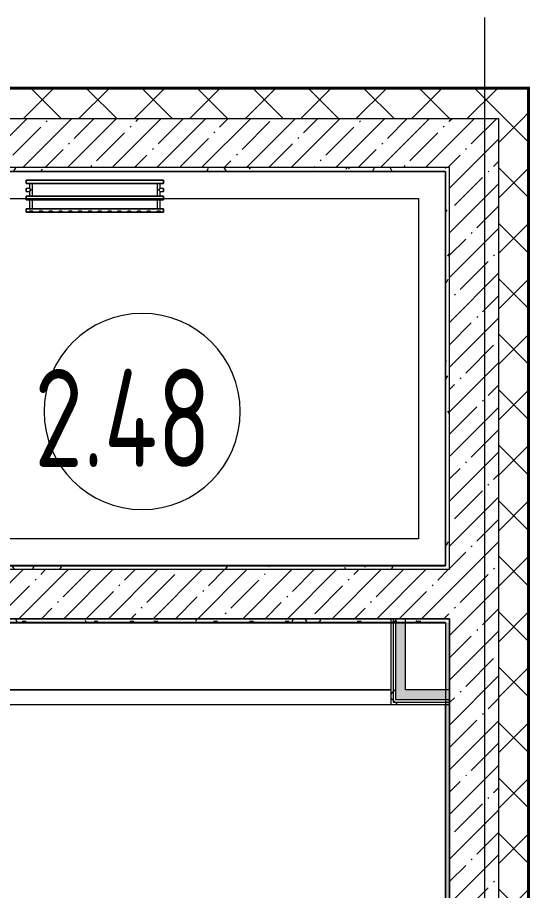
# Model space of a CAD drawing. Header units: millimetres. Extents: x -1113 to 415037, y -3642 to 354837.
# Drawn here: x 271399 to 274010, y 17464 to 21915 of the extents above; entities that cross this region are included whole.
import ezdxf

# ---------------------------------------------------------------- set-up
doc = ezdxf.new("R2010")
doc.units = ezdxf.units.MM
for name, color, linetype, lineweight in [('A-AREA-BNDY', 7, 'Continuous', 5), ('A-AREA-IDEN', 7, 'Continuous', 9), ('A-FLOR', 7, 'Continuous', 9), ('A-WALL', 7, 'Continuous', 5), ('I-WALL', 7, 'Continuous', 5), ('S-STRS-MBND', 7, 'Continuous', 9), ('Оси', 7, 'Continuous', 9)]:
    doc.layers.add(name, color=color, linetype=linetype, lineweight=lineweight)
for name, color, linetype, lineweight, true_color in [('A-WALL-1', 9, 'Continuous', 5, 0x808080), ('A-WALL-FNSH-1', 9, 'Continuous', 5, 0x808080), ('M-EQPM-1', 7, 'Continuous', 9, 0xb2b2b2)]:
    doc.layers.add(name, color=color, linetype=linetype, lineweight=lineweight, true_color=true_color)
doc.styles.add('СПДС', font='ГОСТ тип А.ttf', dxfattribs={"width": 0.9})
pattern_1 = [(45, (148772.12, -1e-08), (-141.42136, 141.42136), []), (135, (148772.12, -1e-08), (-141.42136, -141.42136), [])]
pattern_2 = [(45, (148772.12, -1e-08), (-114.04925, 114.04925), []), (45, (148886.17, -1e-08), (-114.04925, 114.04925), [201.612, -40.322, 6.706, -33.617])]
pattern_3 = [(0, (148772.123, -1e-08), (243.84, 60.96), [20.117, -162.763, 20.117, -162.763, -975.36]), (0, (148772.123, -1e-08), (243.84, 60.96), [-365.76, 20.117, -345.643, 20.117, -162.763, -426.72]), (0, (148772.123, -1e-08), (243.84, 60.96), [-914.4, 20.117, -101.803, 20.117, -284.683]), (120, (148863.563, 30.48), (-174.71291, 180.691634), [20.117, -162.763, 20.117, -162.763, -975.36]), (120, (148863.563, 30.48), (-174.71291, 180.691634), [-365.76, 20.117, -345.643, 20.117, -162.763, -426.72]), (120, (148863.563, 30.48), (-174.71291, 180.691634), [-914.4, 20.117, -101.803, 20.117, -284.683]), (240, (148894.043, 152.4), (-69.12709, -241.651634), [20.117, -162.763, 20.117, -162.763, -975.36]), (240, (148894.043, 152.4), (-69.12709, -241.651634), [-365.76, 20.117, -345.643, 20.117, -162.763, -426.72]), (240, (148894.043, 152.4), (-69.12709, -241.651634), [-914.4, 20.117, -101.803, 20.117, -284.683])]
pattern_4 = [(45, (148772.12, -1e-08), (-212.132, 212.132), []), (135, (148772.12, -1e-08), (-212.132, -212.132), [])]

# ---------------------------------------------------------------- blocks, each defined once
blk = doc.blocks.new('Зашивка приборов отопления30 - Зашивка приборов отопления-33323465-Объем проектирования 2 этажа')
at = {"layer": 'A-WALL'}
for p, q in [((121310.8, 18669.6), (124390.8, 18669.6)), ((124390.8, 18669.6), (121310.8, 18669.6)), ((121310.8, 18594.6), (124390.8, 18594.6))]:
    blk.add_line(p, q, dxfattribs=at)
blk = doc.blocks.new('radiator_prado_classic_z_tip_30_po exemplyaru - Classic Z Тип 30-300-V508-Объем проектирования 2 этажа')
at = {"layer": 'M-EQPM-1'}
for p, q in [((0, 228), (0, 210)), ((700, 228), (0, 228)), ((0, 210), (0, 228)), ((0, 228), (12.5, 228)), ((12.5, 228), (37.5, 228)), ((37.5, 228), (12.5, 228)), ((12.5, 228), (37.5, 228)), ((12.5, 228), (17.5, 223)), ((12.5, 228), (17.5, 223)), ((32.5, 223), (17.5, 223)), ((17.5, 223), (32.5, 223)), ((32.5, 223), (37.5, 228)), ((37.5, 228), (32.5, 223)), ((37.5, 228), (62.5, 228)), ((62.5, 228), (87.5, 228)), ((87.5, 228), (62.5, 228)), ((62.5, 228), (87.5, 228)), ((62.5, 228), (67.5, 223)), ((62.5, 228), (67.5, 223)), ((82.5, 223), (67.5, 223)), ((67.5, 223), (82.5, 223)), ((82.5, 223), (87.5, 228)), ((87.5, 228), (82.5, 223)), ((87.5, 228), (112.5, 228)), ((112.5, 228), (137.5, 228)), ((137.5, 228), (112.5, 228)), ((112.5, 228), (137.5, 228)), ((112.5, 228), (117.5, 223)), ((112.5, 228), (117.5, 223)), ((132.5, 223), (117.5, 223)), ((117.5, 223), (132.5, 223)), ((132.5, 223), (137.5, 228)), ((137.5, 228), (132.5, 223)), ((137.5, 228), (162.5, 228)), ((162.5, 228), (187.5, 228)), ((187.5, 228), (162.5, 228)), ((162.5, 228), (187.5, 228)), ((162.5, 228), (167.5, 223)), ((162.5, 228), (167.5, 223)), ((182.5, 223), (167.5, 223)), ((167.5, 223), (182.5, 223)), ((182.5, 223), (187.5, 228)), ((187.5, 228), (182.5, 223)), ((187.5, 228), (212.5, 228)), ((212.5, 228), (237.5, 228)), ((237.5, 228), (212.5, 228)), ((212.5, 228), (237.5, 228)), ((212.5, 228), (217.5, 223)), ((212.5, 228), (217.5, 223)), ((232.5, 223), (217.5, 223)), ((217.5, 223), (232.5, 223)), ((232.5, 223), (237.5, 228)), ((237.5, 228), (232.5, 223)), ((237.5, 228), (262.5, 228)), ((262.5, 228), (287.5, 228)), ((287.5, 228), (262.5, 228)), ((262.5, 228), (287.5, 228)), ((262.5, 228), (267.5, 223)), ((262.5, 228), (267.5, 223)), ((282.5, 223), (267.5, 223)), ((267.5, 223), (282.5, 223)), ((282.5, 223), (287.5, 228)), ((287.5, 228), (282.5, 223)), ((287.5, 228), (312.5, 228)), ((312.5, 228), (337.5, 228)), ((337.5, 228), (312.5, 228)), ((312.5, 228), (337.5, 228)), ((312.5, 228), (317.5, 223)), ((312.5, 228), (317.5, 223)), ((332.5, 223), (317.5, 223)), ((317.5, 223), (332.5, 223)), ((332.5, 223), (337.5, 228)), ((337.5, 228), (332.5, 223)), ((337.5, 228), (362.5, 228)), ((362.5, 228), (387.5, 228)), ((387.5, 228), (362.5, 228)), ((362.5, 228), (387.5, 228)), ((362.5, 228), (367.5, 223)), ((362.5, 228), (367.5, 223)), ((382.5, 223), (367.5, 223)), ((367.5, 223), (382.5, 223)), ((382.5, 223), (387.5, 228)), ((387.5, 228), (382.5, 223)), ((387.5, 228), (412.5, 228)), ((412.5, 228), (437.5, 228)), ((437.5, 228), (412.5, 228)), ((412.5, 228), (437.5, 228)), ((412.5, 228), (417.5, 223)), ((412.5, 228), (417.5, 223)), ((432.5, 223), (417.5, 223)), ((417.5, 223), (432.5, 223)), ((432.5, 223), (437.5, 228)), ((437.5, 228), (432.5, 223)), ((437.5, 228), (462.5, 228)), ((462.5, 228), (487.5, 228)), ((487.5, 228), (462.5, 228)), ((462.5, 228), (487.5, 228)), ((462.5, 228), (467.5, 223)), ((462.5, 228), (467.5, 223)), ((482.5, 223), (467.5, 223)), ((467.5, 223), (482.5, 223)), ((482.5, 223), (487.5, 228)), ((487.5, 228), (482.5, 223)), ((487.5, 228), (512.5, 228)), ((512.5, 228), (537.5, 228)), ((537.5, 228), (512.5, 228)), ((512.5, 228), (537.5, 228)), ((512.5, 228), (517.5, 223)), ((512.5, 228), (517.5, 223)), ((532.5, 223), (517.5, 223)), ((517.5, 223), (532.5, 223)), ((532.5, 223), (537.5, 228)), ((537.5, 228), (532.5, 223)), ((537.5, 228), (562.5, 228)), ((562.5, 228), (587.5, 228)), ((587.5, 228), (562.5, 228)), ((562.5, 228), (587.5, 228)), ((562.5, 228), (567.5, 223)), ((562.5, 228), (567.5, 223)), ((582.5, 223), (567.5, 223)), ((567.5, 223), (582.5, 223)), ((582.5, 223), (587.5, 228)), ((587.5, 228), (582.5, 223)), ((587.5, 228), (612.5, 228)), ((612.5, 228), (637.5, 228)), ((637.5, 228), (612.5, 228)), ((612.5, 228), (637.5, 228)), ((612.5, 228), (617.5, 223)), ((612.5, 228), (617.5, 223)), ((632.5, 223), (617.5, 223)), ((617.5, 223), (632.5, 223)), ((632.5, 223), (637.5, 228)), ((637.5, 228), (632.5, 223)), ((637.5, 228), (662.5, 228)), ((662.5, 228), (687.5, 228)), ((687.5, 228), (662.5, 228)), ((662.5, 228), (687.5, 228)), ((662.5, 228), (667.5, 223)), ((662.5, 228), (667.5, 223)), ((682.5, 223), (667.5, 223)), ((667.5, 223), (682.5, 223)), ((682.5, 223), (687.5, 228)), ((687.5, 228), (682.5, 223)), ((687.5, 228), (700, 228)), ((700, 210), (700, 228)), ((700, 228), (700, 210)), ((0, 210), (700, 210)), ((17.8, 210), (0, 210)), ((17.5, 210), (17.5, 164)), ((17.5, 210), (17.5, 164)), ((17.8, 210), (17.5, 210)), ((17.5, 210), (17.8, 210)), ((17.8, 210), (17.5, 210)), ((17.5, 210), (32.5, 210)), ((32.2, 210), (17.8, 210)), ((17.8, 210), (26.9, 210)), ((18.5, 210), (17.8, 210)), ((19.7, 210), (18.5, 210)), ((23.1, 210), (19.7, 210)), ((26.9, 210), (23.1, 210)), ((26.9, 210), (28.7, 210)), ((28.7, 210), (26.9, 210)), ((28.7, 210), (30.3, 210)), ((31.5, 210), (28.7, 210)), ((30.3, 210), (32.2, 210)), ((32.2, 210), (31.5, 210)), ((32.5, 210), (32.2, 210)), ((32.2, 210), (32.5, 210)), ((32.5, 210), (32.2, 210)), ((32.5, 164), (32.5, 210)), ((32.5, 164), (32.5, 210)), ((667.8, 210), (33.2, 210)), ((667.5, 210), (667.5, 164)), ((667.5, 210), (667.5, 164)), ((667.8, 210), (667.5, 210)), ((667.5, 210), (682.5, 210)), ((667.8, 210), (667.5, 210)), ((667.5, 210), (667.8, 210)), ((669.7, 210), (667.8, 210)), ((673.1, 210), (667.8, 210)), ((667.8, 210), (668.5, 210)), ((668.5, 210), (673.1, 210)), ((671.2, 210), (669.7, 210)), ((673.1, 210), (671.2, 210)), ((675, 210), (673.1, 210)), ((675, 210), (673.1, 210)), ((673.1, 210), (675, 210)), ((678.7, 210), (675, 210)), ((676.9, 210), (675, 210)), ((675, 210), (676.9, 210)), ((678.7, 210), (676.9, 210)), ((676.9, 210), (682.2, 210)), ((682.2, 210), (678.7, 210)), ((680.3, 210), (678.7, 210)), ((681.5, 210), (680.3, 210)), ((682.2, 210), (681.5, 210)), ((682.5, 210), (682.2, 210)), ((682.5, 210), (682.2, 210)), ((682.2, 210), (682.5, 210)), ((700, 210), (682.2, 210)), ((682.5, 164), (682.5, 210)), ((682.5, 164), (682.5, 210)), ((700, 164), (0, 164)), ((0, 164), (0, 146)), ((0, 146), (0, 164)), ((0, 164), (17.8, 164)), ((0, 146), (700, 146)), ((18.5, 146), (0, 146)), ((17.8, 164), (17.5, 164)), ((17.5, 164), (17.8, 164)), ((17.8, 164), (17.5, 164)), ((17.5, 164), (32.5, 164)), ((17.5, 146), (17.5, 121.5)), ((17.5, 146), (17.5, 121.5)), ((17.5, 146), (18.5, 146)), ((18.5, 146), (17.5, 146)), ((17.5, 146), (18.5, 146)), ((32.5, 146), (17.5, 146)), ((26.9, 164), (17.8, 164)), ((17.8, 164), (21.2, 164)), ((19.7, 164), (17.8, 164)), ((18.5, 146), (19.7, 146)), ((23.1, 146), (18.5, 146)), ((18.5, 146), (19.7, 146)), ((26.9, 164), (19.7, 164)), ((19.7, 146), (31.5, 146)), ((19.7, 146), (21.2, 146)), ((21.2, 164), (26.9, 164)), ((21.2, 146), (23.1, 146)), ((25, 146), (23.1, 146)), ((23.1, 146), (25, 146)), ((31.5, 146), (25, 146)), ((25, 146), (28.7, 146)), ((28.7, 164), (26.9, 164)), ((26.9, 164), (30.3, 164)), ((28.7, 164), (26.9, 164)), ((31.5, 164), (28.7, 164)), ((30.3, 164), (28.7, 164)), ((28.7, 146), (32.2, 146)), ((30.3, 164), (32.2, 164)), ((31.5, 164), (30.3, 164)), ((32.2, 164), (31.5, 164)), ((32.2, 164), (31.5, 164)), ((31.5, 146), (32.2, 146)), ((32.2, 146), (31.5, 146)), ((32.5, 164), (32.2, 164)), ((32.2, 164), (32.5, 164)), ((32.5, 164), (32.2, 164)), ((32.2, 146), (32.5, 146)), ((32.5, 146), (32.2, 146)), ((32.2, 146), (32.5, 146)), ((32.5, 82), (32.5, 146)), ((32.5, 82), (32.5, 146)), ((33.2, 164), (667.8, 164)), ((667.8, 146), (33.2, 146)), ((667.8, 164), (667.5, 164)), ((667.5, 164), (682.5, 164)), ((667.8, 164), (667.5, 164)), ((667.5, 164), (667.8, 164)), ((667.5, 146), (667.5, 82)), ((667.5, 146), (667.5, 82)), ((667.5, 146), (667.8, 146)), ((682.5, 146), (667.5, 146)), ((667.5, 146), (667.8, 146)), ((667.8, 146), (667.5, 146)), ((675, 164), (667.8, 164)), ((673.1, 164), (667.8, 164)), ((667.8, 164), (668.5, 164)), ((667.8, 146), (668.5, 146)), ((667.8, 146), (681.5, 146)), ((669.7, 146), (667.8, 146)), ((668.5, 164), (671.2, 164)), ((668.5, 146), (669.7, 146)), ((669.7, 146), (671.2, 146)), ((675, 146), (669.7, 146)), ((671.2, 164), (675, 164)), ((671.2, 146), (673.1, 146)), ((678.7, 164), (673.1, 164)), ((673.1, 146), (675, 146)), ((676.9, 164), (675, 164)), ((675, 164), (678.7, 164)), ((675, 146), (676.9, 146)), ((676.9, 146), (675, 146)), ((678.7, 164), (676.9, 164)), ((676.9, 146), (678.7, 146)), ((678.7, 146), (676.9, 146)), ((680.3, 164), (678.7, 164)), ((682.2, 164), (678.7, 164)), ((678.7, 164), (682.2, 164)), ((678.7, 146), (680.3, 146)), ((681.5, 146), (678.7, 146)), ((681.5, 164), (680.3, 164)), ((680.3, 146), (681.5, 146)), ((682.2, 164), (681.5, 164)), ((681.5, 146), (682.5, 146)), ((681.5, 146), (682.5, 146)), ((682.5, 146), (681.5, 146)), ((700, 146), (681.5, 146)), ((682.5, 164), (682.2, 164)), ((682.5, 164), (682.2, 164)), ((682.2, 164), (682.5, 164)), ((682.2, 164), (700, 164)), ((682.5, 121.5), (682.5, 146)), ((682.5, 121.5), (682.5, 146)), ((700, 146), (700, 164)), ((700, 164), (700, 146)), ((17.5, 121.5), (0, 121.5)), ((17.5, 121.5), (0, 121.5)), ((0, 121.5), (0, 120.5)), ((0, 106.5), (0, 121.5)), ((0, 120.5), (0, 107.5)), ((0, 120.5), (0, 119.3)), ((0, 114), (0, 120.5)), ((0, 120.5), (0, 120.5)), ((0, 119.3), (0, 117.8)), ((0, 117.8), (0, 114)), ((0, 114), (0, 110.3)), ((0, 107.5), (0, 114)), ((0, 110.3), (0, 108.7)), ((0, 108.7), (0, 107.5)), ((0, 107.5), (0, 106.5)), ((0, 107.5), (0, 107.5)), ((0, 106.5), (17.5, 106.5)), ((0, 106.5), (17.5, 106.5)), ((17.5, 106.5), (17.5, 82)), ((17.5, 106.5), (17.5, 82)), ((700, 121.5), (682.5, 121.5)), ((700, 121.5), (682.5, 121.5)), ((682.5, 82), (682.5, 106.5)), ((682.5, 106.5), (700, 106.5)), ((682.5, 82), (682.5, 106.5)), ((682.5, 106.5), (700, 106.5)), ((700, 121.5), (700, 106.5)), ((700, 120.5), (700, 121.5)), ((700, 121.5), (700, 120.5)), ((700, 120.5), (700, 121.5)), ((700, 107.5), (700, 120.5)), ((700, 120.5), (700, 107.5)), ((700, 107.5), (700, 120.5)), ((700, 106.5), (700, 107.5)), ((700, 107.5), (700, 106.5)), ((700, 106.5), (700, 107.5)), ((700, 82), (0, 82)), ((0, 82), (0, 64)), ((0, 64), (0, 82)), ((0, 82), (18.5, 82)), ((700, 64), (0, 64)), ((0, 64), (700, 64)), ((18.5, 82), (17.5, 82)), ((17.5, 82), (18.5, 82)), ((18.5, 82), (17.5, 82)), ((17.5, 82), (32.5, 82)), ((19.7, 82), (18.5, 82)), ((18.5, 82), (21.2, 82)), ((19.7, 82), (18.5, 82)), ((21.2, 82), (19.7, 82)), ((21.2, 82), (19.7, 82)), ((30.3, 82), (21.2, 82)), ((21.2, 82), (25, 82)), ((23.1, 82), (21.2, 82)), ((32.2, 82), (23.1, 82)), ((25, 82), (26.9, 82)), ((26.9, 82), (32.2, 82)), ((31.5, 82), (30.3, 82)), ((32.2, 82), (31.5, 82)), ((32.5, 82), (32.2, 82)), ((32.2, 82), (32.5, 82)), ((32.5, 82), (32.2, 82)), ((33.2, 82), (667.8, 82)), ((667.8, 82), (667.5, 82)), ((667.5, 82), (682.5, 82)), ((667.8, 82), (667.5, 82)), ((667.5, 82), (667.8, 82)), ((668.5, 82), (667.8, 82)), ((671.2, 82), (667.8, 82)), ((667.8, 82), (668.5, 82)), ((673.1, 82), (668.5, 82)), ((668.5, 82), (669.7, 82)), ((669.7, 82), (681.5, 82)), ((676.9, 82), (671.2, 82)), ((675, 82), (673.1, 82)), ((681.5, 82), (675, 82)), ((678.7, 82), (676.9, 82)), ((681.5, 82), (678.7, 82)), ((682.5, 82), (681.5, 82)), ((682.5, 82), (681.5, 82)), ((681.5, 82), (682.5, 82)), ((681.5, 82), (700, 82)), ((700, 64), (700, 82)), ((700, 82), (700, 64))]:
    blk.add_line(p, q, dxfattribs=at)
for points, knots in [([(18.5, 120.5), (18.4, 120.6), (18.3, 120.7), (18.1, 120.9), (17.9, 121.1), (17.8, 121.2), (17.7, 121.3), (17.5, 121.5), (17.5, 121.5), (17.5, 121.5)], [0.7142857, 0.7142857, 0.7142857, 0.7142857, 0.75, 0.7857143, 0.8214286, 0.8571429, 0.8928571, 0.9285714, 1, 1, 1, 1]), ([(17.5, 121.5), (17.5, 121.5), (17.5, 121.5), (17.7, 121.3), (17.8, 121.2), (17.9, 121.1), (18.1, 120.9), (18.3, 120.7), (18.4, 120.6), (18.5, 120.5)], [0, 0, 0, 0, 0.0714286, 0.1071429, 0.1428571, 0.1785714, 0.2142857, 0.25, 0.2857143, 0.2857143, 0.2857143, 0.2857143]), ([(17.5, 121.5), (17.5, 121.5), (17.5, 121.5), (17.7, 121.3), (17.8, 121.2), (17.9, 121.1), (18.1, 120.9), (18.3, 120.7), (18.4, 120.6), (18.5, 120.5)], [0, 0, 0, 0, 0.0714286, 0.1071429, 0.1428571, 0.1785714, 0.2142857, 0.25, 0.2857143, 0.2857143, 0.2857143, 0.2857143]), ([(25, 114), (24.5, 114.5), (23.6, 115.4), (22.4, 116.6), (21.6, 117.4), (21.1, 117.9), (20.8, 118.2), (20.5, 118.5), (20.2, 118.8), (19.8, 119.1), (19.6, 119.4), (19.3, 119.7), (19, 120), (18.7, 120.3), (18.5, 120.5), (18.3, 120.7), (18.1, 120.9), (17.9, 121.1), (17.8, 121.2), (17.7, 121.3), (17.5, 121.5), (17.5, 121.5), (17.5, 121.5)], [0, 0, 0, 0, 0.142857, 0.285714, 0.357143, 0.392857, 0.428571, 0.464286, 0.5, 0.535714, 0.571429, 0.607143, 0.642857, 0.678571, 0.714286, 0.75, 0.785714, 0.821429, 0.857143, 0.892857, 0.928571, 1, 1, 1, 1]), ([(17.5, 106.5), (17.5, 106.5), (17.5, 106.5), (17.7, 106.7), (17.8, 106.8), (17.9, 106.9), (18.1, 107.1), (18.3, 107.3), (18.5, 107.5), (18.7, 107.7), (19, 108), (19.3, 108.3), (19.6, 108.6), (19.8, 108.9), (20.3, 109.3), (20.7, 109.7), (21.1, 110.1), (21.6, 110.6), (22.4, 111.4), (23.6, 112.6), (24.5, 113.5), (25, 114)], [0, 0, 0, 0, 0.071429, 0.107143, 0.142857, 0.178571, 0.214286, 0.25, 0.285714, 0.321429, 0.357143, 0.392857, 0.428571, 0.464286, 0.5, 0.571429, 0.607143, 0.642857, 0.714286, 0.857143, 1, 1, 1, 1]), ([(17.5, 106.5), (17.5, 106.5), (17.5, 106.5), (17.7, 106.7), (17.8, 106.8), (17.9, 106.9), (18.1, 107.1), (18.3, 107.3), (18.4, 107.4), (18.5, 107.5)], [0, 0, 0, 0, 0.0714286, 0.1071429, 0.1428571, 0.1785714, 0.2142857, 0.25, 0.2857143, 0.2857143, 0.2857143, 0.2857143]), ([(18.5, 107.5), (18.4, 107.4), (18.3, 107.3), (18.1, 107.1), (17.9, 106.9), (17.8, 106.8), (17.7, 106.7), (17.5, 106.5), (17.5, 106.5), (17.5, 106.5)], [0.7142857, 0.7142857, 0.7142857, 0.7142857, 0.75, 0.7857143, 0.8214286, 0.8571429, 0.8928571, 0.9285714, 1, 1, 1, 1]), ([(18.5, 107.5), (18.4, 107.4), (18.3, 107.3), (18.1, 107.1), (17.9, 106.9), (17.8, 106.8), (17.7, 106.7), (17.5, 106.5), (17.5, 106.5), (17.5, 106.5)], [0.7142857, 0.7142857, 0.7142857, 0.7142857, 0.75, 0.7857143, 0.8214286, 0.8571429, 0.8928571, 0.9285714, 1, 1, 1, 1]), ([(22.1, 116.9), (21.9, 117.1), (21.6, 117.4), (21.1, 117.9), (20.8, 118.2), (20.5, 118.5), (20.2, 118.8), (19.9, 119.2), (19.7, 119.3), (19.6, 119.4)], [0.2857143, 0.2857143, 0.2857143, 0.2857143, 0.3571429, 0.3928571, 0.4285714, 0.4642857, 0.5, 0.5357143, 0.5714286, 0.5714286, 0.5714286, 0.5714286]), ([(19.6, 119.4), (19.7, 119.3), (19.9, 119.2), (20.3, 118.7), (20.7, 118.3), (21.1, 117.9), (21.6, 117.4), (21.9, 117.1), (22.1, 116.9)], [0.4285714, 0.4285714, 0.4285714, 0.4285714, 0.4642857, 0.5, 0.5714286, 0.6071429, 0.6428571, 0.7142857, 0.7142857, 0.7142857, 0.7142857]), ([(19.6, 119.4), (19.7, 119.3), (19.8, 119.1), (20.3, 118.7), (20.7, 118.3), (21.1, 117.9), (21.6, 117.4), (21.9, 117.1), (22.1, 116.9)], [0.4285714, 0.4285714, 0.4285714, 0.4285714, 0.4642857, 0.5, 0.5714286, 0.6071429, 0.6428571, 0.7142857, 0.7142857, 0.7142857, 0.7142857]), ([(19.6, 108.6), (19.7, 108.7), (19.9, 108.8), (20.3, 109.3), (20.7, 109.7), (21.1, 110.1), (21.6, 110.6), (21.9, 110.9), (22.1, 111.1)], [0.4285714, 0.4285714, 0.4285714, 0.4285714, 0.4642857, 0.5, 0.5714286, 0.6071429, 0.6428571, 0.7142857, 0.7142857, 0.7142857, 0.7142857]), ([(22.1, 111.1), (21.9, 110.9), (21.6, 110.6), (21.1, 110.1), (20.9, 109.9), (20.8, 109.8)], [0.2857143, 0.2857143, 0.2857143, 0.2857143, 0.3571429, 0.3928571, 0.4285714, 0.4285714, 0.4285714, 0.4285714]), ([(22.1, 111.1), (21.9, 110.9), (21.6, 110.6), (21.1, 110.1), (20.9, 109.9), (20.8, 109.8)], [0.2857143, 0.2857143, 0.2857143, 0.2857143, 0.3571429, 0.3928571, 0.4285714, 0.4285714, 0.4285714, 0.4285714]), ([(675, 114), (675.5, 114.5), (676.4, 115.4), (677.6, 116.6), (678.4, 117.4), (678.9, 117.9), (679.2, 118.2), (679.5, 118.5), (679.8, 118.8), (680.1, 119.2), (680.4, 119.4), (680.7, 119.7), (681, 120), (681.3, 120.3), (681.5, 120.5), (681.7, 120.7), (681.9, 120.9), (682.1, 121.1), (682.2, 121.2), (682.3, 121.3), (682.5, 121.5), (682.5, 121.5), (682.5, 121.5)], [0, 0, 0, 0, 0.142857, 0.285714, 0.357143, 0.392857, 0.428571, 0.464286, 0.5, 0.535714, 0.571429, 0.607143, 0.642857, 0.678571, 0.714286, 0.75, 0.785714, 0.821429, 0.857143, 0.892857, 0.928571, 1, 1, 1, 1]), ([(682.5, 106.5), (682.5, 106.5), (682.5, 106.5), (682.3, 106.7), (682.2, 106.8), (682.1, 106.9), (681.9, 107.1), (681.7, 107.3), (681.5, 107.5), (681.3, 107.7), (681, 108), (680.7, 108.3), (680.4, 108.6), (680.1, 108.8), (679.7, 109.3), (679.3, 109.7), (678.9, 110.1), (678.4, 110.6), (677.6, 111.4), (676.4, 112.6), (675.5, 113.5), (675, 114)], [0, 0, 0, 0, 0.071429, 0.107143, 0.142857, 0.178571, 0.214286, 0.25, 0.285714, 0.321429, 0.357143, 0.392857, 0.428571, 0.464286, 0.5, 0.571429, 0.607143, 0.642857, 0.714286, 0.857143, 1, 1, 1, 1]), ([(680.4, 119.4), (680.3, 119.3), (680.1, 119.2), (679.7, 118.7), (679.3, 118.3), (678.9, 117.9), (678.4, 117.4), (678.1, 117.1), (677.9, 116.9)], [0.4285714, 0.4285714, 0.4285714, 0.4285714, 0.4642857, 0.5, 0.5714286, 0.6071429, 0.6428571, 0.7142857, 0.7142857, 0.7142857, 0.7142857]), ([(677.9, 116.9), (678.1, 117.1), (678.4, 117.4), (678.9, 117.9), (679.2, 118.2), (679.5, 118.5), (679.8, 118.8), (680.1, 119.2), (680.3, 119.3), (680.4, 119.4)], [0.2857143, 0.2857143, 0.2857143, 0.2857143, 0.3571429, 0.3928571, 0.4285714, 0.4642857, 0.5, 0.5357143, 0.5714286, 0.5714286, 0.5714286, 0.5714286]), ([(679.2, 118.2), (679.1, 118.1), (678.9, 117.9), (678.4, 117.4), (678.1, 117.1), (677.9, 116.9)], [0.5714286, 0.5714286, 0.5714286, 0.5714286, 0.6071429, 0.6428571, 0.7142857, 0.7142857, 0.7142857, 0.7142857]), ([(677.9, 111.1), (678.1, 110.9), (678.4, 110.6), (678.9, 110.1), (679.2, 109.8), (679.5, 109.5), (679.8, 109.2), (680.1, 108.8), (680.3, 108.7), (680.4, 108.6)], [0.2857143, 0.2857143, 0.2857143, 0.2857143, 0.3571429, 0.3928571, 0.4285714, 0.4642857, 0.5, 0.5357143, 0.5714286, 0.5714286, 0.5714286, 0.5714286]), ([(677.9, 111.1), (678.1, 110.9), (678.4, 110.6), (678.9, 110.1), (679.2, 109.8), (679.5, 109.5), (679.8, 109.2), (680.1, 108.8), (680.3, 108.7), (680.4, 108.6)], [0.2857143, 0.2857143, 0.2857143, 0.2857143, 0.3571429, 0.3928571, 0.4285714, 0.4642857, 0.5, 0.5357143, 0.5714286, 0.5714286, 0.5714286, 0.5714286]), ([(679.2, 109.8), (679.1, 109.9), (678.9, 110.1), (678.4, 110.6), (678.1, 110.9), (677.9, 111.1)], [0.5714286, 0.5714286, 0.5714286, 0.5714286, 0.6071429, 0.6428571, 0.7142857, 0.7142857, 0.7142857, 0.7142857]), ([(680.4, 119.4), (680.3, 119.3), (680.1, 119.2), (679.7, 118.7), (679.4, 118.4), (679.2, 118.2)], [0.4285714, 0.4285714, 0.4285714, 0.4285714, 0.4642857, 0.5, 0.5714286, 0.5714286, 0.5714286, 0.5714286]), ([(680.4, 108.6), (680.3, 108.7), (680.1, 108.8), (679.7, 109.3), (679.4, 109.6), (679.2, 109.8)], [0.4285714, 0.4285714, 0.4285714, 0.4285714, 0.4642857, 0.5, 0.5714286, 0.5714286, 0.5714286, 0.5714286]), ([(682.5, 121.5), (682.5, 121.5), (682.5, 121.5), (682.3, 121.3), (682.2, 121.2), (682.1, 121.1), (681.9, 120.9), (681.7, 120.7), (681.6, 120.6), (681.5, 120.5)], [0, 0, 0, 0, 0.0714286, 0.1071429, 0.1428571, 0.1785714, 0.2142857, 0.25, 0.2857143, 0.2857143, 0.2857143, 0.2857143]), ([(682.5, 121.5), (682.5, 121.5), (682.5, 121.5), (682.3, 121.3), (682.2, 121.2), (682.1, 121.1), (681.9, 120.9), (681.7, 120.7), (681.6, 120.6), (681.5, 120.5)], [0, 0, 0, 0, 0.0714286, 0.1071429, 0.1428571, 0.1785714, 0.2142857, 0.25, 0.2857143, 0.2857143, 0.2857143, 0.2857143]), ([(681.5, 120.5), (681.6, 120.6), (681.7, 120.7), (681.9, 120.9), (682.1, 121.1), (682.2, 121.2), (682.3, 121.3), (682.5, 121.5), (682.5, 121.5), (682.5, 121.5)], [0.7142857, 0.7142857, 0.7142857, 0.7142857, 0.75, 0.7857143, 0.8214286, 0.8571429, 0.8928571, 0.9285714, 1, 1, 1, 1]), ([(681.5, 107.5), (681.6, 107.4), (681.7, 107.3), (681.9, 107.1), (682.1, 106.9), (682.2, 106.8), (682.3, 106.7), (682.5, 106.5), (682.5, 106.5), (682.5, 106.5)], [0.7142857, 0.7142857, 0.7142857, 0.7142857, 0.75, 0.7857143, 0.8214286, 0.8571429, 0.8928571, 0.9285714, 1, 1, 1, 1]), ([(681.5, 107.5), (681.6, 107.4), (681.7, 107.3), (681.9, 107.1), (682.1, 106.9), (682.2, 106.8), (682.3, 106.7), (682.5, 106.5), (682.5, 106.5), (682.5, 106.5)], [0.7142857, 0.7142857, 0.7142857, 0.7142857, 0.75, 0.7857143, 0.8214286, 0.8571429, 0.8928571, 0.9285714, 1, 1, 1, 1]), ([(682.5, 106.5), (682.5, 106.5), (682.5, 106.5), (682.3, 106.7), (682.2, 106.8), (682.1, 106.9), (681.9, 107.1), (681.7, 107.3), (681.6, 107.4), (681.5, 107.5)], [0, 0, 0, 0, 0.0714286, 0.1071429, 0.1428571, 0.1785714, 0.2142857, 0.25, 0.2857143, 0.2857143, 0.2857143, 0.2857143])]:
    blk.add_open_spline(points, degree=3, knots=knots, dxfattribs=at)
for points in [[(19.6, 119.4), (19.5, 119.5), (19.3, 119.7), (19, 120), (18.7, 120.3), (18.6, 120.4), (18.5, 120.5)], [(18.5, 120.5), (18.6, 120.4), (18.7, 120.3), (19, 120), (19.3, 119.7), (19.5, 119.5), (19.6, 119.4)], [(18.5, 120.5), (18.6, 120.4), (18.7, 120.3), (19, 120), (19.3, 119.7), (19.5, 119.5), (19.6, 119.4)], [(18.5, 107.5), (18.6, 107.6), (18.7, 107.7), (19, 108), (19.3, 108.3), (19.5, 108.5), (19.6, 108.6)], [(19.6, 108.6), (19.5, 108.5), (19.3, 108.3), (19, 108), (18.7, 107.7), (18.6, 107.6), (18.5, 107.5)], [(19.6, 108.6), (19.5, 108.5), (19.3, 108.3), (19, 108), (18.7, 107.7), (18.6, 107.6), (18.5, 107.5)], [(20.8, 109.8), (20.7, 109.7), (20.5, 109.5), (20.2, 109.2), (19.9, 108.8), (19.7, 108.7), (19.6, 108.6)], [(20.8, 109.8), (20.7, 109.7), (20.5, 109.5), (20.2, 109.2), (19.8, 108.9), (19.7, 108.7), (19.6, 108.6)], [(25, 114), (24.5, 114.5), (23.6, 115.4), (22.6, 116.4), (22.1, 116.9)], [(22.1, 116.9), (22.6, 116.4), (23.6, 115.4), (24.5, 114.5), (25, 114)], [(22.1, 116.9), (22.6, 116.4), (23.6, 115.4), (24.5, 114.5), (25, 114)], [(22.1, 111.1), (22.6, 111.6), (23.6, 112.6), (24.5, 113.5), (25, 114)], [(25, 114), (24.5, 113.5), (23.6, 112.6), (22.6, 111.6), (22.1, 111.1)], [(25, 114), (24.5, 113.5), (23.6, 112.6), (22.6, 111.6), (22.1, 111.1)], [(677.9, 116.9), (677.4, 116.4), (676.4, 115.4), (675.5, 114.5), (675, 114)], [(675, 114), (675.5, 114.5), (676.4, 115.4), (677.4, 116.4), (677.9, 116.9)], [(676.4, 115.4), (676, 115), (675.5, 114.5), (675, 114)], [(675, 114), (675.5, 113.5), (676.4, 112.6), (677.4, 111.6), (677.9, 111.1)], [(675, 114), (675.5, 113.5), (676.4, 112.6), (677.4, 111.6), (677.9, 111.1)], [(677.9, 111.1), (677.4, 111.6), (676.4, 112.6), (675.5, 113.5), (675, 114)], [(677.9, 116.9), (677.4, 116.4), (676.9, 115.9), (676.4, 115.4)], [(681.5, 120.5), (681.4, 120.4), (681.3, 120.3), (681, 120), (680.7, 119.7), (680.5, 119.5), (680.4, 119.4)], [(681.5, 120.5), (681.4, 120.4), (681.3, 120.3), (681, 120), (680.7, 119.7), (680.5, 119.5), (680.4, 119.4)], [(680.4, 119.4), (680.5, 119.5), (680.7, 119.7), (681, 120), (681.3, 120.3), (681.4, 120.4), (681.5, 120.5)], [(680.4, 108.6), (680.5, 108.5), (680.7, 108.3), (681, 108), (681.3, 107.7), (681.4, 107.6), (681.5, 107.5)], [(680.4, 108.6), (680.5, 108.5), (680.7, 108.3), (681, 108), (681.3, 107.7), (681.4, 107.6), (681.5, 107.5)], [(681.5, 107.5), (681.4, 107.6), (681.3, 107.7), (681, 108), (680.7, 108.3), (680.5, 108.5), (680.4, 108.6)]]:
    blk.add_open_spline(points, degree=3, dxfattribs=at)
blk = doc.blocks.new('Марка_Помещения - Номер-25198446-Объем проектирования 2 этажа')
at = {"layer": 'A-AREA-IDEN'}
for start, end in [(360, 180), (180, 360)]:
    blk.add_arc((0, 0), 2.5, start, end, dxfattribs=at)

msp = doc.modelspace()

# ---------------------------------------------------------------- hatches: boundary and pattern name
at = {"layer": 'A-WALL'}
h = msp.add_hatch(dxfattribs=at)
h.set_pattern_fill('FP_24', color=256, style=0, pattern_type=2)
h.set_pattern_definition(pattern_1)
h.paths.add_polyline_path([(259122.1, 21400), (260022.1, 21400), (260022.1, 21550), (258722.6, 21550), (258722.6, 21400)])
h.paths.add_polyline_path([(254322.3, 21400), (255622.6, 21400), (255622.6, 21550), (254322.3, 21550)])
h.paths.add_polyline_path([(257822.6, 21400), (257822.6, 21550), (256522.6, 21550), (256522.6, 21400), (257294.4, 21400)])
h.paths.add_polyline_path([(252022.3, 21400), (252022.3, 21550), (250822.1, 21550), (250822.1, 21400)])
h.paths.add_polyline_path([(249847.1, 21400), (249922.1, 21400), (249922.1, 21550), (245382.1, 21550), (245382.1, 21400), (249637.1, 21400)])
h.paths.add_polyline_path([(242082.1, 21400), (242082.1, 21550), (241832.1, 21550), (241832.1, 21400)])
h.paths.add_polyline_path([(266689.9, 21400), (268022.3, 21400), (268022.3, 21550), (266672.6, 21550), (266672.6, 21400)])
h.paths.add_polyline_path([(264521.7, 21400), (265772.6, 21400), (265772.6, 21550), (264372.6, 21550), (264372.6, 21400)])
h.paths.add_polyline_path([(260922.1, 21400), (262072.6, 21400), (262072.6, 21550), (260922.1, 21550)])
h.paths.add_polyline_path([(273602.1, 21400), (274002.1, 21400), (274002.1, 21550), (268922.3, 21550), (268922.3, 21400), (272471.8, 21400)])
h = msp.add_hatch(dxfattribs=at)
h.set_pattern_fill('FP_24', color=256, style=0, pattern_type=2)
h.set_pattern_definition(pattern_1)
h.paths.add_polyline_path([(273875.4, -250), (274002.1, -250), (274002.1, 7700), (273852.1, 7700), (273852.1, -250)])
h.paths.add_polyline_path([(273852.1, 10000), (274002.1, 10000), (274002.1, 11920), (273852.1, 11920), (273852.1, 10337.1)])
h.paths.add_polyline_path([(274002.1, 13120), (274002.1, 21400), (273852.1, 21400), (273852.1, 13120)])
at = {"layer": 'I-WALL'}
h = msp.add_hatch(dxfattribs=at)
h.set_pattern_fill('FP_1', color=256, style=0, pattern_type=2)
h.set_pattern_definition(pattern_2)
h.paths.add_polyline_path([(273602.1, 21150), (273602.1, 21400), (269982.1, 21400), (269982.1, 21150), (273582.1, 21150)])
h = msp.add_hatch(dxfattribs=at)
h.set_pattern_fill('FP_1', color=256, style=0, pattern_type=2)
h.set_pattern_definition(pattern_2)
h.paths.add_polyline_path([(273652.1, 10600), (273852.1, 10600), (273852.1, 11920), (273602.1, 11920), (273602.1, 10600), (273611, 10600)])
h.paths.add_polyline_path([(273852.1, 13120), (273852.1, 21400), (273602.1, 21400), (273602.1, 13120), (273652.1, 13120)])
h = msp.add_hatch(dxfattribs=at)
h.set_pattern_fill('FP_191', color=256, style=0, pattern_type=2)
h.set_pattern_definition(pattern_3)
h.paths.add_polyline_path([(270202.1, 21130), (270428.1, 21130), (270428.1, 21150), (270182.1, 21150), (270182.1, 21130), (270198.1, 21130)])
h.paths.add_polyline_path([(270478.1, 21130), (270498.9, 21130), (270478.1, 21135.9)])
h.paths.add_polyline_path([(273397.8, 21130), (273582.1, 21130), (273582.1, 21150), (270503.1, 21150), (270504.1, 21130), (272471.8, 21130)])
h.paths.add_polyline_path([(270502.5, 21130), (270503.1, 21130), (270499.9, 21134.5)])
h = msp.add_hatch(dxfattribs=at)
h.set_pattern_fill('FP_191', color=256, style=0, pattern_type=2)
h.set_pattern_definition(pattern_3)
h.paths.add_polyline_path([(273602.1, 21150), (273582.1, 21150), (273582.1, 21130)])
h.paths.add_polyline_path([(273602.1, 19120), (273602.1, 21150), (273582.1, 21129), (273582.1, 19120)])
h = msp.add_hatch(dxfattribs=at)
h.set_pattern_fill('FP_191', color=256, style=0, pattern_type=2)
h.set_pattern_definition(pattern_3)
h.paths.add_polyline_path([(270182.1, 19100), (270202.1, 19120), (270182.1, 19120), (270182.1, 19101.6)])
h.paths.add_polyline_path([(273444.1, 19100), (273602.1, 19100), (273581.1, 19120), (270202.1, 19119), (270182.1, 19100), (273327.1, 19100)])
h.paths.add_polyline_path([(273602.1, 19100), (273602.1, 19120), (273582.1, 19120)])
h = msp.add_hatch(dxfattribs=at)
h.set_pattern_fill('FP_1', color=256, style=0, pattern_type=2)
h.set_pattern_definition(pattern_2)
h.paths.add_polyline_path([(273377.1, 18850), (273602.1, 18850), (273602.1, 19100), (270202.1, 19100), (270202.1, 18850), (273327.1, 18850)])
h = msp.add_hatch(dxfattribs=at)
h.set_pattern_fill('FP_191', color=256, style=0, pattern_type=2)
h.set_pattern_definition(pattern_3)
h.paths.add_polyline_path([(273602.1, 18850), (270202.1, 18850), (270202.1, 18830), (273582.1, 18831)])
h.paths.add_polyline_path([(273602.1, 18830), (273602.1, 18850), (273582.1, 18830), (273600.2, 18830)])
h = msp.add_hatch(dxfattribs=at)
h.set_pattern_fill('FP_192', color=256, style=0, pattern_type=2)
h.set_pattern_definition(pattern_4)
h.paths.add_polyline_path([(273302.1, 18425), (273314.6, 18425), (273313.9, 18830), (273302.1, 18830), (273302.1, 18425.5)])
h = msp.add_hatch(dxfattribs=at)
h.set_pattern_fill('FP_192', color=256, style=0, pattern_type=2)
h.set_pattern_definition(pattern_4)
h.paths.add_polyline_path([(273314.6, 18437.5), (273327.1, 18437.5), (273326.4, 18830), (273314.6, 18830), (273314.6, 18438.1)])
for points in [[(273377.1, 18487.5), (273377.1, 18830), (273327.1, 18830), (273327.1, 18487.5)], [(273582.1, 18437.5), (273582.1, 18487.5), (273327.1, 18487.5), (273327.1, 18437.5), (273377.1, 18437.5)]]:
    msp.add_hatch(color=256, dxfattribs=at).paths.add_polyline_path(points)
h = msp.add_hatch(dxfattribs=at)
h.set_pattern_fill('FP_191', color=256, style=0, pattern_type=2)
h.set_pattern_definition(pattern_3)
h.paths.add_polyline_path([(273582.1, 10620), (273602.1, 10620.5), (273602.1, 18830), (273582.1, 18830), (273582.1, 10620.5)])
h = msp.add_hatch(dxfattribs=at)
h.set_pattern_fill('FP_192', color=256, style=0, pattern_type=2)
h.set_pattern_definition(pattern_4)
h.paths.add_polyline_path([(273582.1, 18425), (273582.1, 18437.5), (273314.6, 18437.3), (273314.6, 18425)])
h = msp.add_hatch(dxfattribs=at)
h.set_pattern_fill('FP_192', color=256, style=0, pattern_type=2)
h.set_pattern_definition(pattern_4)
h.paths.add_polyline_path([(273582.1, 18412.5), (273582.1, 18425), (273302.1, 18425), (273302.1, 18412.5)])

# ---------------------------------------------------------------- linework, layer by layer
at = {"layer": 'A-AREA-BNDY', "flags": 128}
msp.add_lwpolyline([(270223.1, 14170.4), (270222.1, 14170.4), (270222.1, 14169.4), (270223.1, 14169.4), (270223.1, 10621), (273582.1, 10621), (273582.1, 15210.5), (273581.1, 15210.5), (273581.1, 18411.5), (273186.6, 18411.5), (270223.1, 18411.5)], close=True, dxfattribs=at)
at = {"layer": 'A-FLOR'}
for p, q in [((271353.1, 20992), (273444.1, 20992)), ((273444.1, 20992), (273444.1, 19257)), ((273444.1, 19257), (270202.1, 19257))]:
    msp.add_line(p, q, dxfattribs=at)
at = {"layer": 'A-WALL'}
for p, q in [((274005.1, 21553), (268922.3, 21553)), ((274002.1, 21550), (268922.3, 21550)), ((274002.1, 13120), (274002.1, 21550)), ((274005.1, 13120), (274005.1, 21553)), ((273852.1, 21400), (273852.1, 13120)), ((273602.1, 21150), (270428.1, 21150)), ((273602.1, 19100), (273602.1, 21150)), ((270202.1, 19120), (273582.1, 19120)), ((273582.1, 18830), (270222.1, 18830)), ((273314.6, 18850), (273314.6, 18425)), ((273327.1, 18850), (273327.1, 18437.5)), ((273581.1, 18829), (273581.1, 18830)), ((273602.1, 18850), (273602.1, 13100)), ((273327.1, 18437.5), (273602.1, 18437.5)), ((273314.6, 18425), (273602.1, 18425))]:
    msp.add_line(p, q, dxfattribs=at)
at = {"layer": 'A-WALL-1'}
for p, q in [((269622.1, 21400), (273852.1, 21400)), ((273582.1, 21130), (273582.1, 21129)), ((273602.1, 19100), (270202.1, 19100)), ((270202.1, 18850), (273602.1, 18850)), ((273302.1, 18850), (273302.1, 18412.5)), ((273377.1, 18487.5), (273377.1, 18850)), ((273582.1, 18830), (273582.1, 10620)), ((273602.1, 18487.5), (273377.1, 18487.5)), ((273302.1, 18412.5), (273602.1, 18412.5))]:
    msp.add_line(p, q, dxfattribs=at)
at = {"layer": 'A-WALL-FNSH-1'}
for p, q in [((274010.1, 21558), (268922.3, 21558)), ((274010.1, 13120), (274010.1, 21558)), ((273582.1, 21130), (270503.1, 21130)), ((270503.1, 21129), (273581.1, 21129)), ((273581.1, 21129), (273581.1, 19121)), ((273582.1, 19120), (273582.1, 21129)), ((273581.1, 19121), (270202.1, 19121)), ((270223.1, 18829), (273581.1, 18829)), ((273581.1, 18829), (273581.1, 13450))]:
    msp.add_line(p, q, dxfattribs=at)
at = {"layer": 'S-STRS-MBND'}
for p, q in [((273602.1, 18850), (270202.1, 18850)), ((273602.1, 17350), (273602.1, 18850))]:
    msp.add_line(p, q, dxfattribs=at)
at = {"layer": 'Оси'}
msp.add_lwpolyline([(273782.1, -1906.3), (273782.1, 3093.7), (273782.1, 16915.1), (273782.1, 21915.1)], dxfattribs=at)

# ---------------------------------------------------------------- block references
at = {"layer": 'A-AREA-IDEN', "xscale": 199.9999999999999, "yscale": 199.9999999999999, "zscale": 199.9999999999999}
msp.add_blockref('Марка_Помещения - Номер-25198446-Объем проектирования 2 этажа', (272035, 19906.2), dxfattribs=at)
at = {"layer": 'A-WALL'}
msp.add_blockref('Зашивка приборов отопления30 - Зашивка приборов отопления-33323465-Объем проектирования 2 этажа', (148911.3, -182.1), dxfattribs=at)
at = {"layer": 'M-EQPM-1', "rotation": 180}
msp.add_blockref('radiator_prado_classic_z_tip_30_po exemplyaru - Classic Z Тип 30-300-V508-Объем проектирования 2 этажа', (272143.6, 21150), dxfattribs=at)

# ---------------------------------------------------------------- texts
at = {"layer": 'A-AREA-IDEN', "insert": (271485.5, 20123.3), "char_height": 500, "width": 1370.886, "attachment_point": 1, "style": 'СПДС'}
msp.add_mtext('2.48', dxfattribs=at)

doc.saveas('drawing.dxf')
